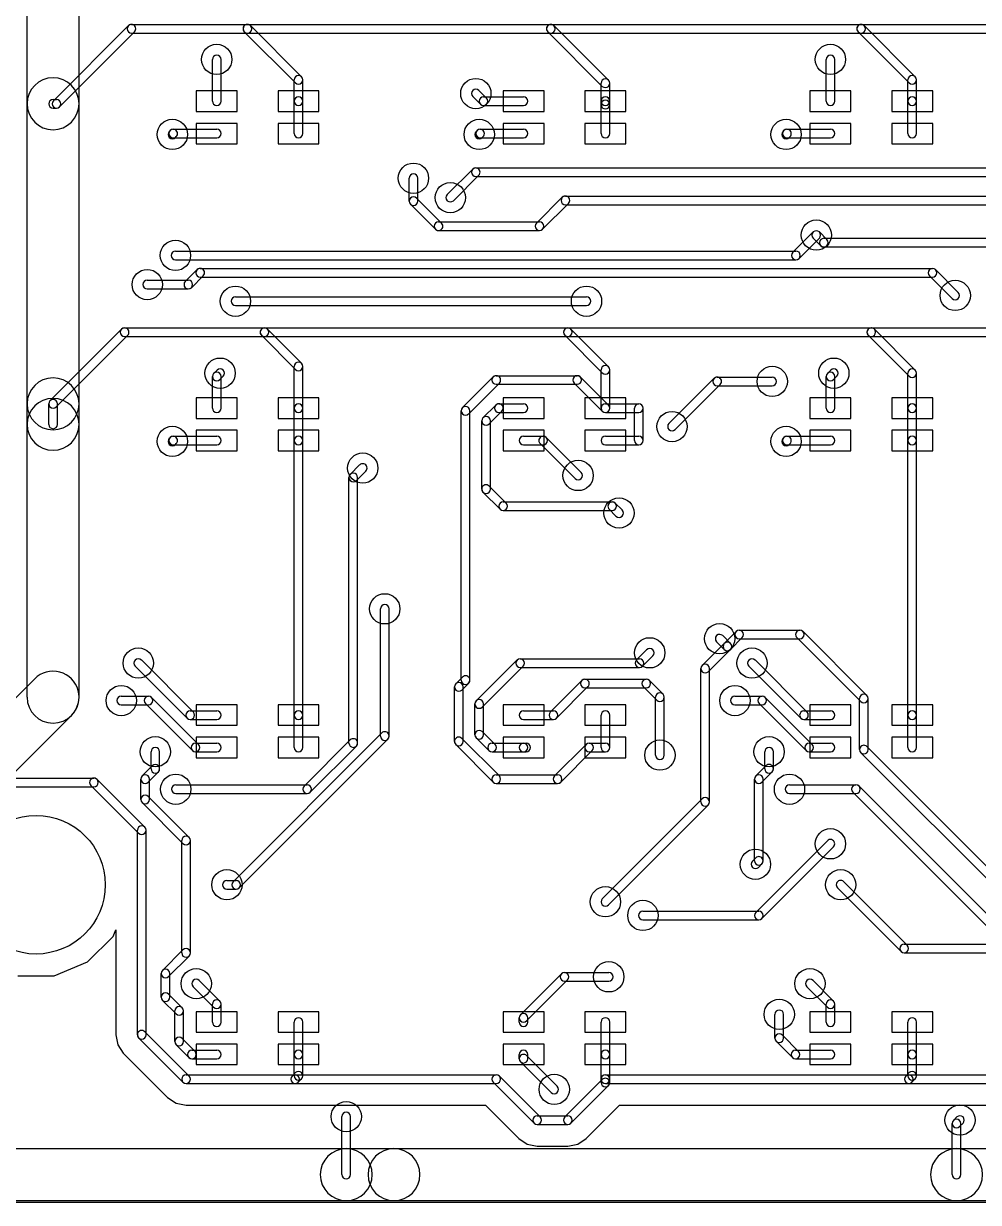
# Model space of a CAD drawing. Extents: x 67 to 209, y -168 to -95.
# Drawn here: x 93.14 to 121.14, y -167.81 to -133.25 of the extents above; entities that cross this region are included whole.
import ezdxf

# ---------------------------------------------------------------- set-up
doc = ezdxf.new("R2010")
doc.units = 0
doc.header["$MEASUREMENT"] = 0
doc.layers.add('BLACK', color=250, linetype='CONTINUOUS')

msp = doc.modelspace()

# ---------------------------------------------------------------- linework, layer by layer
at = {"layer": 'BLACK'}
for p, q in [((93.238, -135.6), (93.238, -130.5)), ((94.762, -135.6), (94.762, -130.5)), ((94.0102, -135.51), (96.2102, -133.31)), ((96.3, -133.273), (99.7, -133.273)), ((99.7, -133.273), (108.6, -133.273)), ((101.29, -134.81), (99.7898, -133.31)), ((108.6, -133.273), (117.7, -133.273)), ((110.29, -134.91), (108.69, -133.31)), ((117.7, -133.273), (126.6, -133.273)), ((119.29, -134.81), (117.79, -133.31)), ((94.1898, -135.69), (96.3898, -133.49)), ((96.3, -133.527), (99.7, -133.527)), ((101.11, -134.99), (99.6102, -133.49)), ((99.7, -133.527), (108.6, -133.527)), ((110.11, -135.09), (108.51, -133.49)), ((108.6, -133.527), (117.7, -133.527)), ((119.11, -134.99), (117.61, -133.49)), ((117.7, -133.527), (126.6, -133.527)), ((98.673, -135.525), (98.673, -134.3)), ((98.927, -135.525), (98.927, -134.3)), ((116.673, -135.525), (116.673, -134.3)), ((116.927, -135.525), (116.927, -134.3)), ((101.073, -135.525), (101.073, -134.9)), ((101.327, -135.525), (101.327, -134.9)), ((110.073, -135.525), (110.073, -135)), ((110.327, -135.525), (110.327, -135)), ((119.073, -135.525), (119.073, -134.9)), ((119.327, -135.525), (119.327, -134.9)), ((94, -135.473), (94.1, -135.473)), ((98.2, -135.225), (98.2, -135.825)), ((99.4, -135.225), (98.2, -135.225)), ((99.4, -135.825), (99.4, -135.225)), ((100.6, -135.225), (100.6, -135.825)), ((101.8, -135.225), (100.6, -135.225)), ((101.8, -135.825), (101.8, -135.225)), ((106.31, -135.39), (106.535, -135.615)), ((106.49, -135.21), (106.715, -135.435)), ((106.625, -135.398), (107.8, -135.398)), ((107.2, -135.225), (107.2, -135.825)), ((108.4, -135.225), (107.2, -135.225)), ((108.4, -135.825), (108.4, -135.225)), ((109.6, -135.225), (109.6, -135.825)), ((110.8, -135.225), (109.6, -135.225)), ((110.8, -135.825), (110.8, -135.225)), ((116.2, -135.225), (116.2, -135.825)), ((117.4, -135.225), (116.2, -135.225)), ((117.4, -135.825), (117.4, -135.225)), ((118.6, -135.225), (118.6, -135.825)), ((119.8, -135.225), (118.6, -135.225)), ((119.8, -135.825), (119.8, -135.225)), ((93.238, -144.4), (93.238, -135.6)), ((94, -135.727), (94.1, -135.727)), ((94.762, -144.4), (94.762, -135.6)), ((98.2, -135.825), (99.4, -135.825)), ((100.6, -135.825), (101.8, -135.825)), ((101.073, -136.475), (101.073, -135.525)), ((101.327, -136.475), (101.327, -135.525)), ((106.625, -135.652), (107.8, -135.652)), ((107.2, -135.825), (108.4, -135.825)), ((109.6, -135.825), (110.8, -135.825)), ((110.073, -135.625), (110.073, -135.525)), ((110.073, -135.625), (110.073, -135.525)), ((110.073, -136.475), (110.073, -135.625)), ((110.327, -135.625), (110.327, -135.525)), ((110.327, -135.625), (110.327, -135.525)), ((110.327, -136.475), (110.327, -135.625)), ((116.2, -135.825), (117.4, -135.825)), ((118.6, -135.825), (119.8, -135.825)), ((119.073, -136.475), (119.073, -135.525)), ((119.073, -136.475), (119.073, -135.525)), ((119.327, -136.475), (119.327, -135.525)), ((119.327, -136.475), (119.327, -135.525)), ((98.2, -136.175), (98.2, -136.775)), ((99.4, -136.175), (98.2, -136.175)), ((99.4, -136.775), (99.4, -136.175)), ((100.6, -136.175), (100.6, -136.775)), ((101.8, -136.175), (100.6, -136.175)), ((101.8, -136.775), (101.8, -136.175)), ((107.2, -136.175), (107.2, -136.775)), ((108.4, -136.175), (107.2, -136.175)), ((108.4, -136.775), (108.4, -136.175)), ((109.6, -136.175), (109.6, -136.775)), ((110.8, -136.175), (109.6, -136.175)), ((110.8, -136.775), (110.8, -136.175)), ((116.2, -136.175), (116.2, -136.775)), ((117.4, -136.175), (116.2, -136.175)), ((117.4, -136.775), (117.4, -136.175)), ((118.6, -136.175), (118.6, -136.775)), ((119.8, -136.175), (118.6, -136.175)), ((119.8, -136.775), (119.8, -136.175)), ((97.4102, -136.41), (97.4352, -136.385)), ((97.525, -136.348), (98.8, -136.348)), ((106.41, -136.41), (106.435, -136.385)), ((106.525, -136.348), (107.8, -136.348)), ((115.41, -136.41), (115.435, -136.385)), ((115.525, -136.348), (116.8, -136.348)), ((97.525, -136.602), (98.8, -136.602)), ((97.5898, -136.59), (97.6148, -136.565)), ((98.2, -136.775), (99.4, -136.775)), ((100.6, -136.775), (101.8, -136.775)), ((106.525, -136.602), (107.8, -136.602)), ((106.59, -136.59), (106.615, -136.565)), ((107.2, -136.775), (108.4, -136.775)), ((109.6, -136.775), (110.8, -136.775)), ((115.525, -136.602), (116.8, -136.602)), ((115.59, -136.59), (115.615, -136.565)), ((116.2, -136.775), (117.4, -136.775)), ((118.6, -136.775), (119.8, -136.775)), ((105.562, -138.263), (106.308, -137.517)), ((106.398, -137.48), (132.24, -137.48)), ((104.444, -138.458), (104.444, -137.783)), ((104.698, -138.458), (104.698, -137.783)), ((105.742, -138.443), (106.488, -137.697)), ((106.398, -137.734), (132.24, -137.734)), ((104.481, -138.548), (105.216, -139.281)), ((104.66, -138.368), (105.395, -139.101)), ((108.178, -139.101), (108.936, -138.343)), ((108.358, -139.281), (109.116, -138.523)), ((109.026, -138.306), (123.049, -138.306)), ((109.026, -138.56), (123.049, -138.56)), ((105.305, -139.064), (108.268, -139.064)), ((105.305, -139.318), (108.268, -139.318)), ((116.296, -139.36), (115.7, -139.956)), ((116.476, -139.54), (115.88, -140.136)), ((116.296, -139.54), (116.519, -139.763)), ((116.476, -139.36), (116.699, -139.583)), ((116.609, -139.546), (128.615, -139.546)), ((97.5901, -139.919), (115.79, -139.919)), ((116.609, -139.8), (128.615, -139.8)), ((97.5901, -140.173), (115.79, -140.173)), ((97.878, -140.813), (98.2269, -140.464)), ((98.0576, -140.993), (98.4065, -140.644)), ((98.3167, -140.427), (119.794, -140.427)), ((98.3167, -140.681), (119.794, -140.681)), ((119.704, -140.644), (120.37, -141.311)), ((119.884, -140.464), (120.55, -141.131)), ((96.7632, -140.776), (97.9678, -140.776)), ((96.7632, -141.03), (97.9678, -141.03)), ((99.3507, -141.263), (109.646, -141.263)), ((99.3507, -141.517), (109.646, -141.517)), ((93.9102, -144.31), (96.0102, -142.21)), ((94.0898, -144.49), (96.1898, -142.39)), ((96.1, -142.173), (100.2, -142.173)), ((101.11, -143.39), (100.11, -142.39)), ((100.2, -142.173), (109.1, -142.173)), ((101.29, -143.21), (100.29, -142.21)), ((110.11, -143.49), (109.01, -142.39)), ((109.1, -142.173), (118, -142.173)), ((110.29, -143.31), (109.19, -142.21)), ((119.11, -143.59), (117.91, -142.39)), ((118, -142.173), (126.9, -142.173)), ((119.29, -143.41), (118.09, -142.21)), ((96.1, -142.427), (100.2, -142.427)), ((100.2, -142.427), (109.1, -142.427)), ((109.1, -142.427), (118, -142.427)), ((118, -142.427), (126.9, -142.427)), ((98.8102, -143.41), (98.7102, -143.51)), ((101.073, -144.525), (101.073, -143.3)), ((101.327, -144.525), (101.327, -143.3)), ((110.073, -144.525), (110.073, -143.4)), ((110.327, -144.525), (110.327, -143.4)), ((116.81, -143.41), (116.71, -143.51)), ((98.673, -144.525), (98.673, -143.6)), ((98.9898, -143.59), (98.8898, -143.69)), ((98.927, -144.525), (98.927, -143.6)), ((106.01, -144.51), (106.91, -143.61)), ((106.19, -144.69), (107.09, -143.79)), ((107, -143.573), (109.375, -143.573)), ((109.285, -143.79), (110.11, -144.615)), ((109.465, -143.61), (110.29, -144.435)), ((112.064, -144.976), (113.389, -143.651)), ((113.479, -143.614), (115.093, -143.614)), ((116.673, -144.525), (116.673, -143.6)), ((116.99, -143.59), (116.89, -143.69)), ((116.927, -144.525), (116.927, -143.6)), ((119.073, -144.525), (119.073, -143.5)), ((119.327, -144.525), (119.327, -143.5)), ((107, -143.827), (109.375, -143.827)), ((112.244, -145.156), (113.569, -143.831)), ((113.479, -143.868), (115.093, -143.868)), ((93.238, -145), (93.238, -144.4)), ((93.873, -145), (93.873, -144.4)), ((94.127, -145), (94.127, -144.4)), ((94.762, -145), (94.762, -144.4)), ((98.2, -144.225), (98.2, -144.825)), ((99.4, -144.225), (98.2, -144.225)), ((99.4, -144.825), (99.4, -144.225)), ((100.6, -144.225), (100.6, -144.825)), ((101.8, -144.225), (100.6, -144.225)), ((101.8, -144.825), (101.8, -144.225)), ((106.61, -144.81), (106.985, -144.435)), ((107.075, -144.398), (107.8, -144.398)), ((107.2, -144.225), (107.2, -144.825)), ((108.4, -144.225), (107.2, -144.225)), ((108.4, -144.825), (108.4, -144.225)), ((109.6, -144.225), (109.6, -144.825)), ((110.8, -144.225), (109.6, -144.225)), ((110.2, -144.398), (111.181, -144.398)), ((110.8, -144.825), (110.8, -144.225)), ((116.2, -144.225), (116.2, -144.825)), ((117.4, -144.225), (116.2, -144.225)), ((117.4, -144.825), (117.4, -144.225)), ((118.6, -144.225), (118.6, -144.825)), ((119.8, -144.225), (118.6, -144.225)), ((119.8, -144.825), (119.8, -144.225)), ((98.2, -144.825), (99.4, -144.825)), ((100.6, -144.825), (101.8, -144.825)), ((101.073, -145.475), (101.073, -144.525)), ((101.327, -145.475), (101.327, -144.525)), ((105.973, -152.5), (105.973, -144.6)), ((106.227, -152.5), (106.227, -144.6)), ((106.79, -144.99), (107.165, -144.615)), ((107.075, -144.652), (107.8, -144.652)), ((107.2, -144.825), (108.4, -144.825)), ((109.6, -144.825), (110.8, -144.825)), ((110.2, -144.652), (111.181, -144.652)), ((111.054, -145.475), (111.054, -144.525)), ((111.308, -145.475), (111.308, -144.525)), ((116.2, -144.825), (117.4, -144.825)), ((118.6, -144.825), (119.8, -144.825)), ((119.073, -145.475), (119.073, -144.525)), ((119.327, -145.475), (119.327, -144.525)), ((93.238, -153), (93.238, -145)), ((94.762, -153), (94.762, -145)), ((98.2, -145.175), (98.2, -145.775)), ((99.4, -145.175), (98.2, -145.175)), ((99.4, -145.775), (99.4, -145.175)), ((100.6, -145.175), (100.6, -145.775)), ((101.8, -145.175), (100.6, -145.175)), ((101.8, -145.775), (101.8, -145.175)), ((106.573, -146.9), (106.573, -144.9)), ((106.827, -146.9), (106.827, -144.9)), ((107.2, -145.175), (107.2, -145.775)), ((108.4, -145.175), (107.2, -145.175)), ((108.4, -145.775), (108.4, -145.175)), ((109.6, -145.175), (109.6, -145.775)), ((110.8, -145.175), (109.6, -145.175)), ((110.8, -145.775), (110.8, -145.175)), ((116.2, -145.175), (116.2, -145.775)), ((117.4, -145.175), (116.2, -145.175)), ((117.4, -145.775), (117.4, -145.175)), ((118.6, -145.175), (118.6, -145.775)), ((119.8, -145.175), (118.6, -145.175)), ((119.8, -145.775), (119.8, -145.175)), ((97.4102, -145.41), (97.4352, -145.385)), ((97.525, -145.348), (98.8, -145.348)), ((101.073, -153.525), (101.073, -145.475)), ((101.327, -153.525), (101.327, -145.475)), ((107.8, -145.348), (108.375, -145.348)), ((109.49, -146.41), (108.465, -145.385)), ((110.2, -145.348), (111.181, -145.348)), ((115.41, -145.41), (115.435, -145.385)), ((115.525, -145.348), (116.8, -145.348)), ((119.073, -153.525), (119.073, -145.475)), ((119.327, -153.525), (119.327, -145.475)), ((97.525, -145.602), (98.8, -145.602)), ((97.5898, -145.59), (97.6148, -145.565)), ((98.2, -145.775), (99.4, -145.775)), ((100.6, -145.775), (101.8, -145.775)), ((107.2, -145.775), (108.4, -145.775)), ((107.8, -145.602), (108.375, -145.602)), ((109.31, -146.59), (108.285, -145.565)), ((109.6, -145.775), (110.8, -145.775)), ((110.2, -145.602), (111.181, -145.602)), ((115.525, -145.602), (116.8, -145.602)), ((115.59, -145.59), (115.615, -145.565)), ((116.2, -145.775), (117.4, -145.775)), ((118.6, -145.775), (119.8, -145.775)), ((102.717, -146.468), (102.993, -146.192)), ((102.68, -154.344), (102.68, -146.558)), ((102.897, -146.648), (103.173, -146.372)), ((102.934, -154.344), (102.934, -146.558)), ((107.29, -147.31), (106.79, -146.81)), ((107.11, -147.49), (106.61, -146.99)), ((107.2, -147.273), (110.4, -147.273)), ((107.2, -147.527), (110.4, -147.527)), ((110.51, -147.69), (110.31, -147.49)), ((110.69, -147.51), (110.49, -147.31)), ((103.602, -154.14), (103.602, -150.41)), ((103.856, -154.14), (103.856, -150.41)), ((114.126, -151.038), (115.906, -151.038)), ((113.462, -151.375), (113.688, -151.602)), ((113.642, -151.195), (113.868, -151.422)), ((114.036, -151.075), (113.688, -151.422)), ((114.216, -151.255), (113.868, -151.602)), ((114.126, -151.292), (115.906, -151.292)), ((117.691, -153.13), (115.816, -151.255)), ((117.871, -152.95), (115.996, -151.075)), ((111.41, -151.61), (111.11, -151.91)), ((113.688, -151.422), (113.037, -152.073)), ((113.868, -151.602), (113.217, -152.253)), ((96.4102, -152.09), (97.9352, -153.615)), ((96.5898, -151.91), (98.1148, -153.435)), ((107.61, -151.91), (106.41, -153.11)), ((107.79, -152.09), (106.59, -153.29)), ((107.7, -151.873), (111.2, -151.873)), ((111.59, -151.79), (111.29, -152.09)), ((114.41, -152.09), (115.935, -153.615)), ((114.59, -151.91), (116.115, -153.435)), ((105.81, -152.61), (106.01, -152.41)), ((107.7, -152.127), (111.2, -152.127)), ((113, -156.073), (113, -152.163)), ((113.254, -156.073), (113.254, -152.163)), ((90.9612, -154.961), (93.4612, -152.461)), ((105.773, -154.3), (105.773, -152.7)), ((105.99, -152.79), (106.19, -152.59)), ((106.027, -154.3), (106.027, -152.7)), ((108.585, -153.435), (109.51, -152.51)), ((108.765, -153.615), (109.69, -152.69)), ((109.6, -152.473), (111.4, -152.473)), ((109.6, -152.727), (111.4, -152.727)), ((111.31, -152.69), (111.71, -153.09)), ((111.49, -152.51), (111.89, -152.91)), ((96, -152.973), (96.8, -152.973)), ((96.8898, -153.01), (98.2648, -154.385)), ((111.673, -154.7), (111.673, -153)), ((111.927, -154.7), (111.927, -153)), ((114, -152.973), (114.8, -152.973)), ((114.89, -153.01), (116.265, -154.385)), ((117.654, -154.539), (117.654, -153.04)), ((117.908, -154.539), (117.908, -153.04)), ((96, -153.227), (96.8, -153.227)), ((96.7102, -153.19), (98.0852, -154.565)), ((98.025, -153.398), (98.8, -153.398)), ((98.2, -153.225), (98.2, -153.825)), ((99.4, -153.225), (98.2, -153.225)), ((99.4, -153.825), (99.4, -153.225)), ((100.6, -153.225), (100.6, -153.825)), ((101.8, -153.225), (100.6, -153.225)), ((101.8, -153.825), (101.8, -153.225)), ((106.373, -154.1), (106.373, -153.2)), ((106.627, -154.1), (106.627, -153.2)), ((107.2, -153.225), (107.2, -153.825)), ((108.4, -153.225), (107.2, -153.225)), ((107.8, -153.398), (108.675, -153.398)), ((108.4, -153.825), (108.4, -153.225)), ((109.6, -153.225), (109.6, -153.825)), ((110.8, -153.225), (109.6, -153.225)), ((110.8, -153.825), (110.8, -153.225)), ((114, -153.227), (114.8, -153.227)), ((114.71, -153.19), (116.085, -154.565)), ((116.025, -153.398), (116.8, -153.398)), ((116.2, -153.225), (116.2, -153.825)), ((117.4, -153.225), (116.2, -153.225)), ((117.4, -153.825), (117.4, -153.225)), ((118.6, -153.225), (118.6, -153.825)), ((119.8, -153.225), (118.6, -153.225)), ((119.8, -153.825), (119.8, -153.225)), ((92.0388, -156.039), (94.5388, -153.539)), ((98.025, -153.652), (98.8, -153.652)), ((101.073, -154.475), (101.073, -153.525)), ((101.327, -154.475), (101.327, -153.525)), ((107.8, -153.652), (108.675, -153.652)), ((110.073, -154.475), (110.073, -153.525)), ((110.327, -154.475), (110.327, -153.525)), ((116.025, -153.652), (116.8, -153.652)), ((119.073, -154.475), (119.073, -153.525)), ((119.327, -154.475), (119.327, -153.525)), ((98.2, -153.825), (99.4, -153.825)), ((99.2796, -158.41), (103.639, -154.05)), ((100.6, -153.825), (101.8, -153.825)), ((106.59, -154.01), (106.965, -154.385)), ((107.2, -153.825), (108.4, -153.825)), ((109.6, -153.825), (110.8, -153.825)), ((116.2, -153.825), (117.4, -153.825)), ((118.6, -153.825), (119.8, -153.825)), ((98.175, -154.348), (98.8, -154.348)), ((98.2, -154.175), (98.2, -154.775)), ((99.4, -154.175), (98.2, -154.175)), ((99.4, -154.775), (99.4, -154.175)), ((99.4592, -158.59), (103.819, -154.23)), ((100.6, -154.175), (100.6, -154.775)), ((101.8, -154.175), (100.6, -154.175)), ((101.361, -155.61), (102.717, -154.254)), ((101.541, -155.79), (102.897, -154.434)), ((101.8, -154.775), (101.8, -154.175)), ((106.91, -155.49), (105.81, -154.39)), ((107.09, -155.31), (105.99, -154.21)), ((106.41, -154.19), (106.785, -154.565)), ((106.875, -154.348), (107.8, -154.348)), ((107.2, -154.175), (107.2, -154.775)), ((108.4, -154.175), (107.2, -154.175)), ((107.8, -154.348), (107.875, -154.348)), ((108.4, -154.775), (108.4, -154.175)), ((109.635, -154.385), (108.71, -155.31)), ((109.6, -154.175), (109.6, -154.775)), ((110.8, -154.175), (109.6, -154.175)), ((109.725, -154.348), (110.2, -154.348)), ((110.8, -154.775), (110.8, -154.175)), ((116.175, -154.348), (116.8, -154.348)), ((116.2, -154.175), (116.2, -154.775)), ((117.4, -154.175), (116.2, -154.175)), ((117.4, -154.775), (117.4, -154.175)), ((122.332, -158.91), (117.871, -154.449)), ((118.6, -154.175), (118.6, -154.775)), ((119.8, -154.175), (118.6, -154.175)), ((119.8, -154.775), (119.8, -154.175)), ((96.873, -155.1), (96.873, -154.6)), ((97.127, -155.1), (97.127, -154.6)), ((98.175, -154.602), (98.8, -154.602)), ((98.2, -154.775), (99.4, -154.775)), ((100.6, -154.775), (101.8, -154.775)), ((106.875, -154.602), (107.8, -154.602)), ((107.2, -154.775), (108.4, -154.775)), ((107.8, -154.602), (107.875, -154.602)), ((109.815, -154.565), (108.89, -155.49)), ((109.6, -154.775), (110.8, -154.775)), ((109.725, -154.602), (110.2, -154.602)), ((114.873, -155.1), (114.873, -154.6)), ((115.127, -155.1), (115.127, -154.6)), ((116.175, -154.602), (116.8, -154.602)), ((116.2, -154.775), (117.4, -154.775)), ((122.152, -159.09), (117.691, -154.629)), ((118.6, -154.775), (119.8, -154.775)), ((96.9102, -155.01), (96.6102, -155.31)), ((97.0898, -155.19), (96.7898, -155.49)), ((114.61, -155.31), (114.91, -155.01)), ((114.79, -155.49), (115.09, -155.19)), ((91.5, -155.373), (95.2, -155.373)), ((96.6898, -156.81), (95.2898, -155.41)), ((96.573, -156), (96.573, -155.4)), ((96.827, -156), (96.827, -155.4)), ((107, -155.273), (108.8, -155.273)), ((107, -155.527), (108.8, -155.527)), ((114.573, -157.8), (114.573, -155.4)), ((114.827, -157.8), (114.827, -155.4)), ((91.5, -155.627), (95.2, -155.627)), ((96.5102, -156.99), (95.1102, -155.59)), ((97.6, -155.573), (101.451, -155.573)), ((97.6, -155.827), (101.451, -155.827)), ((115.6, -155.573), (117.55, -155.573)), ((115.6, -155.827), (117.55, -155.827)), ((117.46, -155.79), (121.618, -159.948)), ((117.64, -155.61), (121.798, -159.768)), ((96.6102, -156.09), (97.8102, -157.29)), ((96.7898, -155.91), (97.9898, -157.11)), ((113.037, -155.983), (110.11, -158.91)), ((113.217, -156.163), (110.29, -159.09)), ((96.473, -162.9), (96.473, -156.9)), ((96.727, -162.9), (96.727, -156.9)), ((97.773, -160.5), (97.773, -157.2)), ((98.027, -160.5), (98.027, -157.2)), ((114.61, -159.31), (116.71, -157.21)), ((114.79, -159.49), (116.89, -157.39)), ((114.51, -157.81), (114.61, -157.71)), ((114.69, -157.99), (114.79, -157.89)), ((99.1, -158.373), (99.3695, -158.373)), ((99.1, -158.627), (99.3695, -158.627)), ((118.876, -160.456), (117.01, -158.59)), ((119.056, -160.276), (117.19, -158.41)), ((111.3, -159.273), (114.7, -159.273)), ((111.3, -159.527), (114.7, -159.527)), ((95.0088, -160.762), (95.7597, -160.013)), ((95.0088, -160.762), (95.7597, -160.013)), ((95.7597, -160.013), (95.838, -159.824)), ((95.7597, -160.013), (95.838, -159.824)), ((95.838, -159.824), (95.838, -162.9)), ((95.838, -159.824), (95.838, -162.9)), ((118.966, -160.239), (128.787, -160.239)), ((97.8102, -160.41), (97.2102, -161.01)), ((97.9898, -160.59), (97.3898, -161.19)), ((118.966, -160.493), (128.787, -160.493)), ((94.0282, -161.167), (95.0088, -160.762)), ((94.0282, -161.167), (95.0088, -160.762)), ((109, -161.073), (110.3, -161.073)), ((92.9672, -161.167), (94.0282, -161.167)), ((92.9672, -161.167), (94.0282, -161.167)), ((97.173, -161.8), (97.173, -161.1)), ((97.427, -161.8), (97.427, -161.1)), ((98.2898, -161.31), (98.8898, -161.91)), ((108.91, -161.11), (107.71, -162.31)), ((109.09, -161.29), (107.89, -162.49)), ((109, -161.327), (110.3, -161.327)), ((116.29, -161.31), (116.89, -161.91)), ((97.3898, -161.71), (97.7898, -162.11)), ((98.1102, -161.49), (98.7102, -162.09)), ((116.11, -161.49), (116.71, -162.09)), ((97.2102, -161.89), (97.6102, -162.29)), ((98.673, -162.525), (98.673, -162)), ((98.927, -162.525), (98.927, -162)), ((116.673, -162.525), (116.673, -162)), ((116.927, -162.525), (116.927, -162)), ((97.573, -163.1), (97.573, -162.2)), ((97.827, -163.1), (97.827, -162.2)), ((98.2, -162.225), (98.2, -162.825)), ((99.4, -162.225), (98.2, -162.225)), ((99.4, -162.825), (99.4, -162.225)), ((100.6, -162.225), (100.6, -162.825)), ((101.8, -162.225), (100.6, -162.225)), ((101.8, -162.825), (101.8, -162.225)), ((107.2, -162.225), (107.2, -162.825)), ((108.4, -162.225), (107.2, -162.225)), ((107.673, -162.525), (107.673, -162.4)), ((107.927, -162.525), (107.927, -162.4)), ((108.4, -162.825), (108.4, -162.225)), ((109.6, -162.225), (109.6, -162.825)), ((110.8, -162.225), (109.6, -162.225)), ((110.8, -162.825), (110.8, -162.225)), ((115.173, -163), (115.173, -162.3)), ((115.427, -163), (115.427, -162.3)), ((116.2, -162.225), (116.2, -162.825)), ((117.4, -162.225), (116.2, -162.225)), ((117.4, -162.825), (117.4, -162.225)), ((118.6, -162.225), (118.6, -162.825)), ((119.8, -162.225), (118.6, -162.225)), ((119.8, -162.825), (119.8, -162.225)), ((101.073, -163.475), (101.073, -162.525)), ((101.327, -163.475), (101.327, -162.525)), ((110.073, -163.475), (110.073, -162.525)), ((110.327, -163.475), (110.327, -162.525)), ((119.073, -163.475), (119.073, -162.525)), ((119.327, -163.475), (119.327, -162.525)), ((95.838, -162.9), (95.896, -163.192)), ((95.838, -162.9), (95.896, -163.192)), ((97.8102, -164.29), (96.5102, -162.99)), ((97.9898, -164.11), (96.6898, -162.81)), ((97.7898, -163.01), (98.1648, -163.385)), ((98.2, -162.825), (99.4, -162.825)), ((100.6, -162.825), (101.8, -162.825)), ((107.2, -162.825), (108.4, -162.825)), ((109.6, -162.825), (110.8, -162.825)), ((115.21, -163.09), (115.685, -163.565)), ((115.39, -162.91), (115.865, -163.385)), ((116.2, -162.825), (117.4, -162.825)), ((118.6, -162.825), (119.8, -162.825)), ((95.896, -163.192), (96.0612, -163.439)), ((95.896, -163.192), (96.0612, -163.439)), ((96.0612, -163.439), (97.3612, -164.739)), ((96.0612, -163.439), (97.3612, -164.739)), ((97.6102, -163.19), (97.9852, -163.565)), ((98.075, -163.348), (98.8, -163.348)), ((98.2, -163.175), (98.2, -163.775)), ((99.4, -163.175), (98.2, -163.175)), ((99.4, -163.775), (99.4, -163.175)), ((100.6, -163.175), (100.6, -163.775)), ((101.8, -163.175), (100.6, -163.175)), ((101.073, -164.1), (101.073, -163.475)), ((101.327, -164.1), (101.327, -163.475)), ((101.8, -163.775), (101.8, -163.175)), ((107.2, -163.175), (107.2, -163.775)), ((108.4, -163.175), (107.2, -163.175)), ((107.673, -163.6), (107.673, -163.475)), ((107.927, -163.6), (107.927, -163.475)), ((108.4, -163.775), (108.4, -163.175)), ((109.6, -163.175), (109.6, -163.775)), ((110.8, -163.175), (109.6, -163.175)), ((110.073, -164.2), (110.073, -163.475)), ((110.327, -164.2), (110.327, -163.475)), ((110.8, -163.775), (110.8, -163.175)), ((115.775, -163.348), (116.8, -163.348)), ((116.2, -163.175), (116.2, -163.775)), ((117.4, -163.175), (116.2, -163.175)), ((117.4, -163.775), (117.4, -163.175)), ((118.6, -163.175), (118.6, -163.775)), ((119.8, -163.175), (118.6, -163.175)), ((119.073, -164.1), (119.073, -163.475)), ((119.327, -164.1), (119.327, -163.475)), ((119.8, -163.775), (119.8, -163.175)), ((98.075, -163.602), (98.8, -163.602)), ((98.2, -163.775), (99.4, -163.775)), ((100.6, -163.775), (101.8, -163.775)), ((107.2, -163.775), (108.4, -163.775)), ((108.61, -164.59), (107.71, -163.69)), ((108.79, -164.41), (107.89, -163.51)), ((109.6, -163.775), (110.8, -163.775)), ((115.775, -163.602), (116.8, -163.602)), ((116.2, -163.775), (117.4, -163.775)), ((118.6, -163.775), (119.8, -163.775)), ((97.9, -164.073), (101.1, -164.073)), ((101.11, -164.01), (101.01, -164.11)), ((101.1, -164.073), (107, -164.073)), ((107.09, -164.11), (108.29, -165.31)), ((110.2, -164.073), (119.1, -164.073)), ((119.11, -164.01), (119.01, -164.11)), ((119.1, -164.073), (125, -164.073)), ((97.9, -164.327), (101.1, -164.327)), ((101.1, -164.327), (107, -164.327)), ((101.29, -164.19), (101.19, -164.29)), ((106.91, -164.29), (108.11, -165.49)), ((109.01, -165.31), (110.11, -164.21)), ((109.19, -165.49), (110.29, -164.39)), ((110.073, -164.3), (110.073, -164.2)), ((110.2, -164.327), (119.1, -164.327)), ((110.327, -164.3), (110.327, -164.2)), ((119.1, -164.327), (125, -164.327)), ((119.29, -164.19), (119.19, -164.29)), ((97.3612, -164.739), (97.3612, -164.739)), ((97.3612, -164.739), (97.6084, -164.904)), ((97.3612, -164.739), (97.3612, -164.739)), ((97.3612, -164.739), (97.6084, -164.904)), ((97.6084, -164.904), (97.9, -164.962)), ((97.6084, -164.904), (97.9, -164.962)), ((97.9, -164.962), (101.1, -164.962)), ((97.9, -164.962), (101.1, -164.962)), ((101.1, -164.962), (106.684, -164.962)), ((101.1, -164.962), (106.684, -164.962)), ((106.684, -164.962), (107.661, -165.939)), ((106.684, -164.962), (107.661, -165.939)), ((109.639, -165.939), (110.616, -164.962)), ((109.639, -165.939), (110.616, -164.962)), ((110.616, -164.962), (119.1, -164.962)), ((110.616, -164.962), (119.1, -164.962)), ((119.1, -164.962), (124.684, -164.962)), ((119.1, -164.962), (124.684, -164.962)), ((102.473, -167), (102.473, -165.3)), ((102.727, -167), (102.727, -165.3)), ((108.2, -165.273), (109.1, -165.273)), ((108.2, -165.527), (109.1, -165.527)), ((120.373, -167), (120.373, -165.5)), ((120.51, -165.31), (120.41, -165.41)), ((120.69, -165.49), (120.59, -165.59)), ((120.627, -167), (120.627, -165.5)), ((70.5, -166.238), (102.6, -166.238)), ((102.6, -166.238), (104, -166.238)), ((104, -166.238), (120.5, -166.238)), ((107.661, -165.939), (107.661, -165.939)), ((107.661, -165.939), (107.908, -166.104)), ((107.661, -165.939), (107.661, -165.939)), ((107.661, -165.939), (107.908, -166.104)), ((107.908, -166.104), (108.2, -166.162)), ((107.908, -166.104), (108.2, -166.162)), ((108.2, -166.162), (109.1, -166.162)), ((108.2, -166.162), (109.1, -166.162)), ((109.1, -166.162), (109.392, -166.104)), ((109.1, -166.162), (109.392, -166.104)), ((109.1, -166.162), (109.1, -166.162)), ((109.1, -166.162), (109.1, -166.162)), ((109.392, -166.104), (109.639, -165.939)), ((109.392, -166.104), (109.639, -165.939)), ((109.392, -166.104), (109.392, -166.104)), ((109.392, -166.104), (109.392, -166.104)), ((120.5, -166.238), (122, -166.238)), ((209.315, -167.815), (70.4091, -167.815)), ((209.315, -167.815), (70.4091, -167.815)), ((70.5, -167.762), (102.6, -167.762)), ((102.6, -167.762), (104, -167.762)), ((104, -167.762), (120.5, -167.762)), ((120.5, -167.762), (122, -167.762))]:
    msp.add_line(p, q, dxfattribs=at)
for centre, radius in [((98.8, -134.3), 0.4445), ((116.8, -134.3), 0.4445), ((106.4, -135.3), 0.4445), ((97.5, -136.5), 0.4445), ((106.5, -136.5), 0.4445), ((115.5, -136.5), 0.4445), ((104.571, -137.783), 0.4445), ((105.652, -138.353), 0.4445), ((116.386, -139.45), 0.4445), ((97.5901, -140.046), 0.4445), ((96.7632, -140.903), 0.4445), ((99.3507, -141.39), 0.4445), ((109.646, -141.39), 0.4445), ((120.46, -141.221), 0.4445), ((98.9, -143.5), 0.4445), ((116.9, -143.5), 0.4445), ((115.093, -143.741), 0.4445), ((112.154, -145.066), 0.4445), ((97.5, -145.5), 0.4445), ((115.5, -145.5), 0.4445), ((103.083, -146.282), 0.4445), ((109.4, -146.5), 0.4445), ((110.6, -147.6), 0.4445), ((103.729, -150.41), 0.4445), ((113.552, -151.285), 0.4445), ((111.5, -151.7), 0.4445), ((96.5, -152), 0.4445), ((114.5, -152), 0.4445), ((96, -153.1), 0.4445), ((114, -153.1), 0.4445), ((97, -154.6), 0.4445), ((115, -154.6), 0.4445), ((111.8, -154.7), 0.4445), ((97.6, -155.7), 0.4445), ((115.6, -155.7), 0.4445), ((93.5, -158.5), 2.032), ((116.8, -157.3), 0.4445), ((114.6, -157.9), 0.4445), ((99.1, -158.5), 0.4445), ((117.1, -158.5), 0.4445), ((110.2, -159), 0.4445), ((111.3, -159.4), 0.4445), ((98.2, -161.4), 0.4445), ((110.3, -161.2), 0.4445), ((116.2, -161.4), 0.4445), ((115.3, -162.3), 0.4445), ((108.7, -164.5), 0.4445), ((102.6, -165.3), 0.4445), ((120.6, -165.4), 0.4445)]:
    msp.add_circle(centre, radius, dxfattribs=at)
for centre, radius, start, end in [((96.3, -133.4), 0.127, 90, 270), ((96.3, -133.4), 0.127, 315, 495), ((99.7, -133.4), 0.127, 405, 585), ((99.7, -133.4), 0.127, 90, 270), ((99.7, -133.4), 0.127, 270, 450), ((108.6, -133.4), 0.127, 405, 585), ((108.6, -133.4), 0.127, 90, 270), ((108.6, -133.4), 0.127, 270, 450), ((117.7, -133.4), 0.127, 405, 585), ((117.7, -133.4), 0.127, 90, 270), ((117.7, -133.4), 0.127, 270, 450), ((98.8, -134.3), 0.127, 360, 540), ((116.8, -134.3), 0.127, 360, 540), ((101.2, -134.9), 0.127, 360, 540), ((119.2, -134.9), 0.127, 360, 540), ((94, -135.6), 0.762, 360, 540), ((101.2, -134.9), 0.127, 225, 405), ((110.2, -135), 0.127, 360, 540), ((110.2, -135), 0.127, 225, 405), ((119.2, -134.9), 0.127, 225, 405), ((94, -135.6), 0.127, 90, 270), ((94.1, -135.6), 0.127, 270, 450), ((101.2, -135.525), 0.127, 360, 540), ((106.4, -135.3), 0.127, 45, 225), ((106.625, -135.525), 0.127, 90, 270), ((106.625, -135.525), 0.127, 225, 405), ((107.8, -135.525), 0.127, 270, 450), ((110.2, -135.525), 0.127, 360, 540), ((110.2, -135.525), 0.127, 360, 540), ((110.2, -135.625), 0.127, 360, 540), ((119.2, -135.525), 0.127, 360, 540), ((119.2, -135.525), 0.127, 360, 540), ((94, -135.6), 0.762, 180, 360), ((94.1, -135.6), 0.127, 135, 315), ((98.8, -135.525), 0.127, 180, 360), ((101.2, -135.525), 0.127, 180, 360), ((110.2, -135.525), 0.127, 180, 360), ((110.2, -135.625), 0.127, 180, 360), ((110.2, -135.625), 0.127, 180, 360), ((116.8, -135.525), 0.127, 180, 360), ((119.2, -135.525), 0.127, 180, 360), ((97.5, -136.5), 0.127, 135, 315), ((97.525, -136.475), 0.127, 90, 270), ((97.525, -136.475), 0.127, 315, 495), ((98.8, -136.475), 0.127, 270, 450), ((101.2, -136.475), 0.127, 180, 360), ((106.5, -136.5), 0.127, 135, 315), ((106.525, -136.475), 0.127, 90, 270), ((106.525, -136.475), 0.127, 315, 495), ((107.8, -136.475), 0.127, 270, 450), ((110.2, -136.475), 0.127, 180, 360), ((115.5, -136.5), 0.127, 135, 315), ((115.525, -136.475), 0.127, 90, 270), ((115.525, -136.475), 0.127, 315, 495), ((116.8, -136.475), 0.127, 270, 450), ((119.2, -136.475), 0.127, 180, 360), ((119.2, -136.475), 0.127, 180, 360), ((106.398, -137.607), 0.127, 90, 270), ((106.398, -137.607), 0.127, 315, 495), ((104.571, -137.783), 0.127, 360, 540), ((105.652, -138.353), 0.127, 135, 315), ((104.571, -138.458), 0.127, 45.1, 225.1), ((104.571, -138.458), 0.127, 180, 360), ((109.026, -138.433), 0.127, 90, 270), ((109.026, -138.433), 0.127, 315, 495), ((105.305, -139.191), 0.127, 90, 270), ((105.305, -139.191), 0.127, 225.1, 405.1), ((108.268, -139.191), 0.127, 135, 315), ((108.268, -139.191), 0.127, 270, 450), ((116.386, -139.45), 0.127, 45, 225), ((116.386, -139.45), 0.127, -45, 135), ((116.609, -139.673), 0.127, 90, 270), ((116.609, -139.673), 0.127, 225, 405), ((97.5901, -140.046), 0.127, 90, 270), ((115.79, -140.046), 0.127, 135, 315), ((115.79, -140.046), 0.127, 270, 450), ((98.3167, -140.554), 0.127, 90, 270), ((98.3167, -140.554), 0.127, 315, 495), ((119.794, -140.554), 0.127, 45, 225), ((119.794, -140.554), 0.127, 270, 450), ((96.7632, -140.903), 0.127, 90, 270), ((97.9678, -140.903), 0.127, 135, 315), ((97.9678, -140.903), 0.127, 270, 450), ((99.3507, -141.39), 0.127, 90, 270), ((109.646, -141.39), 0.127, 270, 450), ((120.46, -141.221), 0.127, 225, 405), ((96.1, -142.3), 0.127, 90, 270), ((96.1, -142.3), 0.127, 315, 495), ((100.2, -142.3), 0.127, 405, 585), ((100.2, -142.3), 0.127, 90, 270), ((100.2, -142.3), 0.127, 270, 450), ((109.1, -142.3), 0.127, 405, 585), ((109.1, -142.3), 0.127, 90, 270), ((109.1, -142.3), 0.127, 270, 450), ((118, -142.3), 0.127, 405, 585), ((118, -142.3), 0.127, 90, 270), ((118, -142.3), 0.127, 270, 450), ((98.9, -143.5), 0.127, -45, 135), ((101.2, -143.3), 0.127, 360, 540), ((101.2, -143.3), 0.127, 225, 405), ((110.2, -143.4), 0.127, 360, 540), ((110.2, -143.4), 0.127, 225, 405), ((116.9, -143.5), 0.127, -45, 135), ((119.2, -143.5), 0.127, 360, 540), ((119.2, -143.5), 0.127, 225, 405), ((94, -144.4), 0.762, 360, 540), ((98.8, -143.6), 0.127, 360, 540), ((98.8, -143.6), 0.127, 135, 315), ((107, -143.7), 0.127, 90, 270), ((107, -143.7), 0.127, 315, 495), ((109.375, -143.7), 0.127, 45, 225), ((109.375, -143.7), 0.127, 270, 450), ((113.479, -143.741), 0.127, 90, 270), ((113.479, -143.741), 0.127, 315, 495), ((115.093, -143.741), 0.127, 270, 450), ((116.8, -143.6), 0.127, 360, 540), ((116.8, -143.6), 0.127, 135, 315), ((94, -145), 0.762, 360, 540), ((94, -144.4), 0.762, 180, 360), ((94, -144.4), 0.127, 360, 540), ((94, -144.4), 0.127, 135, 315), ((101.2, -144.525), 0.127, 360, 540), ((106.1, -144.6), 0.127, 360, 540), ((107.075, -144.525), 0.127, 90, 270), ((107.075, -144.525), 0.127, 315, 495), ((107.8, -144.525), 0.127, 270, 450), ((110.2, -144.525), 0.127, 90, 270), ((110.2, -144.525), 0.127, 225, 405), ((111.181, -144.525), 0.127, 360, 540), ((111.181, -144.525), 0.127, 270, 450), ((119.2, -144.525), 0.127, 360, 540), ((98.8, -144.525), 0.127, 180, 360), ((101.2, -144.525), 0.127, 180, 360), ((106.1, -144.6), 0.127, 135, 315), ((106.7, -144.9), 0.127, 360, 540), ((106.7, -144.9), 0.127, 135, 315), ((110.2, -144.525), 0.127, 180, 360), ((116.8, -144.525), 0.127, 180, 360), ((119.2, -144.525), 0.127, 180, 360), ((94, -145), 0.762, 180, 360), ((94, -145), 0.127, 180, 360), ((112.154, -145.066), 0.127, 135, 315), ((97.5, -145.5), 0.127, 135, 315), ((97.525, -145.475), 0.127, 90, 270), ((97.525, -145.475), 0.127, 315, 495), ((98.8, -145.475), 0.127, 270, 450), ((101.2, -145.475), 0.127, 360, 540), ((101.2, -145.475), 0.127, 180, 360), ((107.8, -145.475), 0.127, 90, 270), ((108.375, -145.475), 0.127, 405, 585), ((108.375, -145.475), 0.127, 270, 450), ((110.2, -145.475), 0.127, 90, 270), ((111.181, -145.475), 0.127, 180, 360), ((111.181, -145.475), 0.127, 270, 450), ((115.5, -145.5), 0.127, 135, 315), ((115.525, -145.475), 0.127, 90, 270), ((115.525, -145.475), 0.127, 315, 495), ((116.8, -145.475), 0.127, 270, 450), ((119.2, -145.475), 0.127, 360, 540), ((119.2, -145.475), 0.127, 180, 360), ((103.083, -146.282), 0.127, 315, 495), ((102.807, -146.558), 0.127, 360, 540), ((102.807, -146.558), 0.127, 135, 315), ((109.4, -146.5), 0.127, 225, 405), ((106.7, -146.9), 0.127, 405, 585), ((106.7, -146.9), 0.127, 180, 360), ((107.2, -147.4), 0.127, 90, 270), ((107.2, -147.4), 0.127, 225, 405), ((110.4, -147.4), 0.127, 405, 585), ((110.4, -147.4), 0.127, 270, 450), ((110.6, -147.6), 0.127, 225, 405), ((103.729, -150.41), 0.127, 360, 540), ((114.126, -151.165), 0.127, 90, 270), ((114.126, -151.165), 0.127, -45, 135), ((115.906, -151.165), 0.127, 405, 585), ((115.906, -151.165), 0.127, 270, 450), ((113.552, -151.285), 0.127, 44.9, 224.9), ((113.778, -151.512), 0.127, -45, 135), ((111.5, -151.7), 0.127, -45, 135), ((113.778, -151.512), 0.127, 135, 315), ((113.778, -151.512), 0.127, 224.9, 404.9), ((96.5, -152), 0.127, 45, 225), ((107.7, -152), 0.127, 90, 270), ((107.7, -152), 0.127, -45, 135), ((111.2, -152), 0.127, 135, 315), ((111.2, -152), 0.127, 270, 450), ((113.127, -152.163), 0.127, 360, 540), ((113.127, -152.163), 0.127, 135, 315), ((114.5, -152), 0.127, 45, 225), ((94, -153), 0.762, 315, 495), ((106.1, -152.5), 0.127, 315, 495), ((105.9, -152.7), 0.127, 360, 540), ((105.9, -152.7), 0.127, 135, 315), ((106.1, -152.5), 0.127, 180, 360), ((109.6, -152.6), 0.127, 90, 270), ((109.6, -152.6), 0.127, 315, 495), ((111.4, -152.6), 0.127, 45, 225), ((111.4, -152.6), 0.127, 270, 450), ((94, -153), 0.762, 180, 360), ((96, -153.1), 0.127, 90, 270), ((96.8, -153.1), 0.127, 45, 225), ((96.8, -153.1), 0.127, 270, 450), ((106.5, -153.2), 0.127, 360, 540), ((106.5, -153.2), 0.127, 135, 315), ((111.8, -153), 0.127, 360, 540), ((111.8, -153), 0.127, 225, 405), ((114, -153.1), 0.127, 90, 270), ((114.8, -153.1), 0.127, 45, 225), ((114.8, -153.1), 0.127, 270, 450), ((117.781, -153.04), 0.127, 360, 540), ((117.781, -153.04), 0.127, 225, 405), ((98.025, -153.525), 0.127, 90, 270), ((98.025, -153.525), 0.127, 225, 405), ((98.8, -153.525), 0.127, 270, 450), ((101.2, -153.525), 0.127, 360, 540), ((107.8, -153.525), 0.127, 90, 270), ((108.675, -153.525), 0.127, 135, 315), ((108.675, -153.525), 0.127, 270, 450), ((110.2, -153.525), 0.127, 360, 540), ((116.025, -153.525), 0.127, 90, 270), ((116.025, -153.525), 0.127, 225, 405), ((116.8, -153.525), 0.127, 270, 450), ((119.2, -153.525), 0.127, 360, 540), ((101.2, -153.525), 0.127, 180, 360), ((119.2, -153.525), 0.127, 180, 360), ((103.729, -154.14), 0.127, 180, 360), ((103.729, -154.14), 0.127, 315, 495), ((106.5, -154.1), 0.127, 45, 225), ((106.5, -154.1), 0.127, 180, 360), ((97, -154.6), 0.127, 360, 540), ((98.175, -154.475), 0.127, 90, 270), ((98.175, -154.475), 0.127, 225, 405), ((98.8, -154.475), 0.127, 270, 450), ((101.2, -154.475), 0.127, 180, 360), ((102.807, -154.344), 0.127, 180, 360), ((102.807, -154.344), 0.127, 315, 495), ((105.9, -154.3), 0.127, 405, 585), ((105.9, -154.3), 0.127, 180, 360), ((106.875, -154.475), 0.127, 90, 270), ((106.875, -154.475), 0.127, 225, 405), ((107.8, -154.475), 0.127, 90, 270), ((107.8, -154.475), 0.127, 270, 450), ((107.875, -154.475), 0.127, 270, 450), ((109.725, -154.475), 0.127, 90, 270), ((109.725, -154.475), 0.127, -45, 135), ((110.2, -154.475), 0.127, 180, 360), ((110.2, -154.475), 0.127, 270, 450), ((115, -154.6), 0.127, 360, 540), ((116.175, -154.475), 0.127, 90, 270), ((116.175, -154.475), 0.127, 225, 405), ((116.8, -154.475), 0.127, 270, 450), ((117.781, -154.539), 0.127, 405, 585), ((119.2, -154.475), 0.127, 180, 360), ((111.8, -154.7), 0.127, 180, 360), ((117.781, -154.539), 0.127, 180, 360), ((97, -155.1), 0.127, 180, 360), ((97, -155.1), 0.127, -45, 135), ((115, -155.1), 0.127, 180, 360), ((115, -155.1), 0.127, 315, 495), ((95.2, -155.5), 0.127, 405, 585), ((95.2, -155.5), 0.127, 270, 450), ((96.7, -155.4), 0.127, 360, 540), ((96.7, -155.4), 0.127, 135, 315), ((107, -155.4), 0.127, 90, 270), ((107, -155.4), 0.127, 225, 405), ((108.8, -155.4), 0.127, 135, 315), ((108.8, -155.4), 0.127, 270, 450), ((114.7, -155.4), 0.127, 360, 540), ((114.7, -155.4), 0.127, 135, 315), ((96.7, -156), 0.127, 45, 225), ((97.6, -155.7), 0.127, 90, 270), ((101.451, -155.7), 0.127, 135, 315), ((101.451, -155.7), 0.127, 270, 450), ((115.6, -155.7), 0.127, 90, 270), ((117.55, -155.7), 0.127, 45, 225), ((117.55, -155.7), 0.127, 270, 450), ((96.7, -156), 0.127, 180, 360), ((113.127, -156.073), 0.127, 180, 360), ((113.127, -156.073), 0.127, -45, 135), ((96.6, -156.9), 0.127, 360, 540), ((96.6, -156.9), 0.127, 225, 405), ((97.9, -157.2), 0.127, 360, 540), ((97.9, -157.2), 0.127, 225, 405), ((116.8, -157.3), 0.127, 315, 495), ((114.6, -157.9), 0.127, 135, 315), ((114.7, -157.8), 0.127, 180, 360), ((114.7, -157.8), 0.127, 315, 495), ((99.1, -158.5), 0.127, 90, 270), ((99.3694, -158.5), 0.127, 135, 315), ((99.3695, -158.5), 0.127, 270, 450), ((117.1, -158.5), 0.127, 405, 585), ((110.2, -159), 0.127, 135, 315), ((111.3, -159.4), 0.127, 90, 270), ((114.7, -159.4), 0.127, 135, 315), ((114.7, -159.4), 0.127, 270, 450), ((97.9, -160.5), 0.127, -45, 135), ((118.966, -160.366), 0.127, 90, 270), ((118.966, -160.366), 0.127, 225, 405), ((97.9, -160.5), 0.127, 180, 360), ((97.3, -161.1), 0.127, 360, 540), ((97.3, -161.1), 0.127, 135, 315), ((109, -161.2), 0.127, 90, 270), ((109, -161.2), 0.127, -45, 135), ((110.3, -161.2), 0.127, 270, 450), ((98.2, -161.4), 0.127, 45, 225), ((116.2, -161.4), 0.127, 45, 225), ((97.3, -161.8), 0.127, 45, 225), ((97.3, -161.8), 0.127, 180, 360), ((97.7, -162.2), 0.127, 360, 540), ((97.7, -162.2), 0.127, 225, 405), ((98.8, -162), 0.127, 360, 540), ((98.8, -162), 0.127, 225, 405), ((116.8, -162), 0.127, 360, 540), ((116.8, -162), 0.127, 225, 405), ((101.2, -162.525), 0.127, 360, 540), ((107.8, -162.4), 0.127, 360, 540), ((107.8, -162.4), 0.127, 135, 315), ((110.2, -162.525), 0.127, 360, 540), ((115.3, -162.3), 0.127, 360, 540), ((119.2, -162.525), 0.127, 360, 540), ((96.6, -162.9), 0.127, 405, 585), ((98.8, -162.525), 0.127, 180, 360), ((107.8, -162.525), 0.127, 180, 360), ((116.8, -162.525), 0.127, 180, 360), ((96.6, -162.9), 0.127, 180, 360), ((97.7, -163.1), 0.127, 45, 225), ((97.7, -163.1), 0.127, 180, 360), ((115.3, -163), 0.127, 45, 225), ((115.3, -163), 0.127, 180, 360), ((98.075, -163.475), 0.127, 90, 270), ((98.075, -163.475), 0.127, 225, 405), ((98.8, -163.475), 0.127, 270, 450), ((101.2, -163.475), 0.127, 360, 540), ((101.2, -163.475), 0.127, 180, 360), ((107.8, -163.475), 0.127, 360, 540), ((107.8, -163.6), 0.127, 405, 585), ((110.2, -163.475), 0.127, 360, 540), ((110.2, -163.475), 0.127, 180, 360), ((115.775, -163.475), 0.127, 90, 270), ((115.775, -163.475), 0.127, 225, 405), ((116.8, -163.475), 0.127, 270, 450), ((119.2, -163.475), 0.127, 360, 540), ((119.2, -163.475), 0.127, 180, 360), ((107.8, -163.6), 0.127, 180, 360), ((97.9, -164.2), 0.127, 90, 270), ((97.9, -164.2), 0.127, 225, 405), ((101.1, -164.2), 0.127, 90, 270), ((101.1, -164.2), 0.127, 135, 315), ((101.2, -164.1), 0.127, 180, 360), ((101.1, -164.2), 0.127, 270, 450), ((101.2, -164.1), 0.127, -45, 135), ((107, -164.2), 0.127, 45, 225), ((107, -164.2), 0.127, 270, 450), ((110.2, -164.2), 0.127, 90, 270), ((110.2, -164.2), 0.127, 360, 540), ((110.2, -164.3), 0.127, 315, 495), ((119.1, -164.2), 0.127, 90, 270), ((119.1, -164.2), 0.127, 135, 315), ((119.2, -164.1), 0.127, 180, 360), ((119.1, -164.2), 0.127, 270, 450), ((119.2, -164.1), 0.127, -45, 135), ((108.7, -164.5), 0.127, 225, 405), ((110.2, -164.2), 0.127, 180, 360), ((110.2, -164.3), 0.127, 180, 360), ((102.6, -165.3), 0.127, 360, 540), ((108.2, -165.4), 0.127, 90, 270), ((108.2, -165.4), 0.127, 225, 405), ((109.1, -165.4), 0.127, 135, 315), ((109.1, -165.4), 0.127, 270, 450), ((120.5, -165.5), 0.127, 360, 540), ((120.5, -165.5), 0.127, 135, 315), ((120.6, -165.4), 0.127, -45, 135), ((102.6, -167), 0.762, 90, 270), ((102.6, -167), 0.762, 270, 450), ((104, -167), 0.762, 90, 270), ((104, -167), 0.762, 270, 450), ((120.5, -167), 0.762, 90, 270), ((120.5, -167), 0.762, 270, 450), ((102.6, -167), 0.127, 180, 360), ((120.5, -167), 0.127, 180, 360)]:
    msp.add_arc(centre, radius, start, end, dxfattribs=at)

doc.saveas('drawing.dxf')
